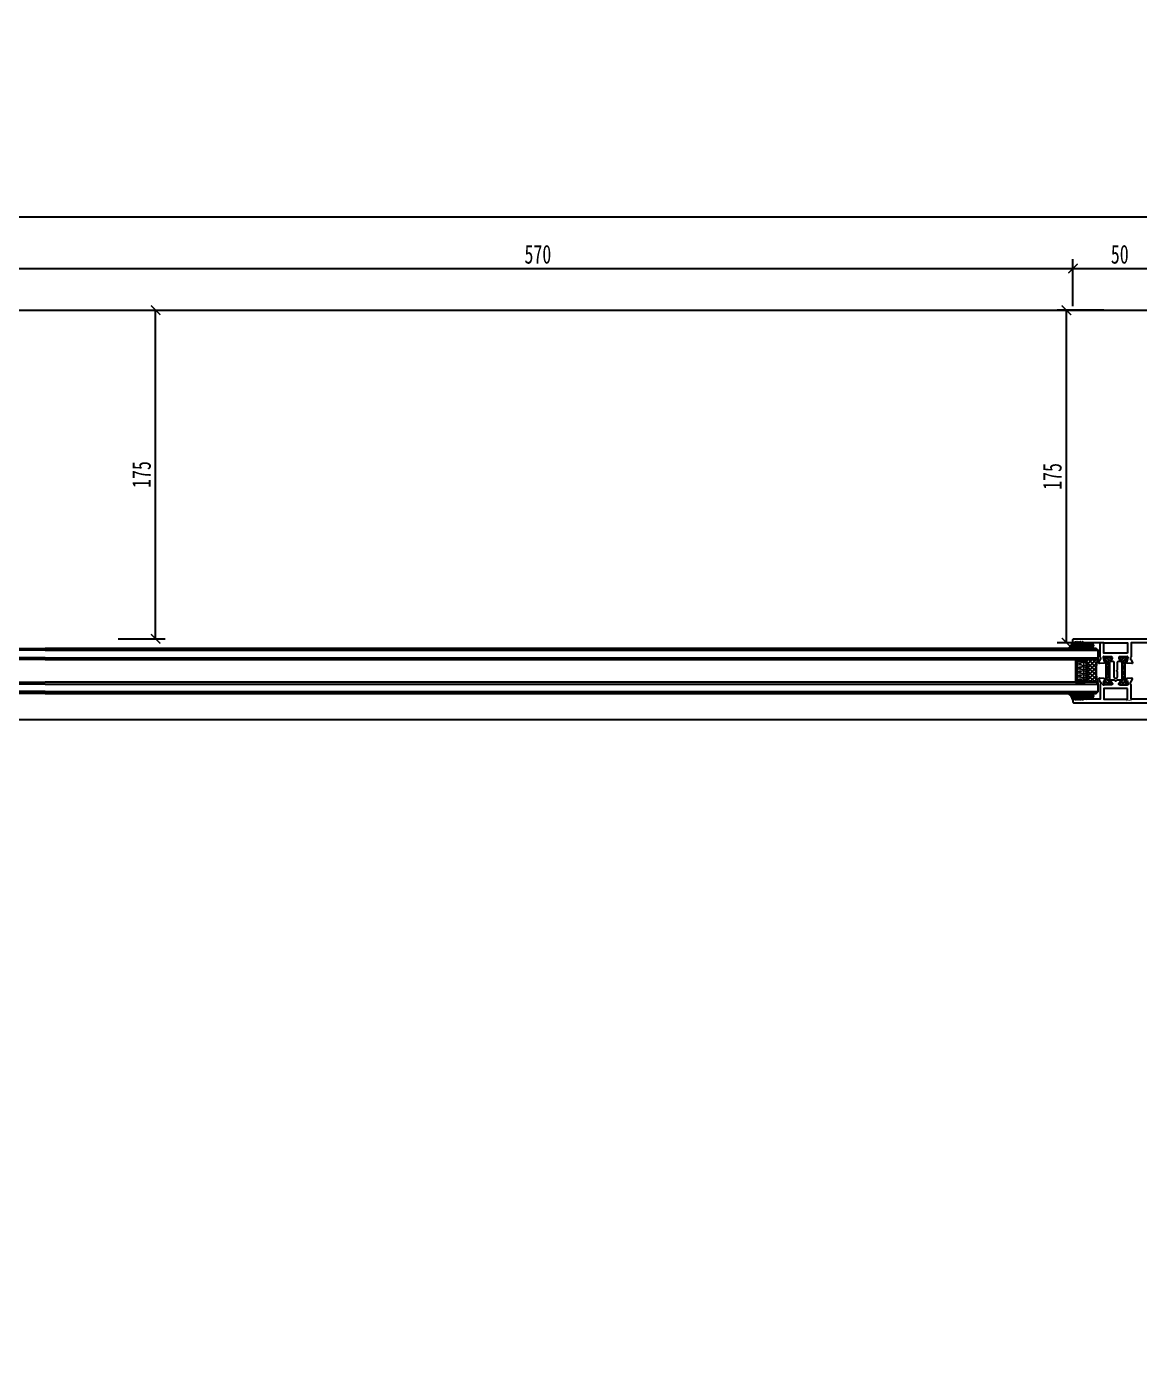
# Model space of a CAD drawing. Header units: millimetres. Extents: x 51249 to 2766742, y -599687 to -1280.
# Drawn here: x 86647 to 87240, y -122276 to -121568 of the extents above; entities that cross this region are included whole.
import ezdxf
from ezdxf.enums import TextEntityAlignment as Align

# ---------------------------------------------------------------- set-up
doc = ezdxf.new("R2010")
doc.units = ezdxf.units.MM
doc.header["$LTSCALE"] = 10
doc.header["$PDMODE"] = 3
for name, color, linetype in [('2-NORM', 3, 'Continuous'), ('2FJ', 4, 'Continuous'), ('2MB1', 3, 'Continuous'), ('2PJ', 4, 'Continuous'), ('2TC', 8, 'Continuous'), ('2ZC', 3, 'Continuous'), ('D-Detail(节点图层)', 134, 'Continuous'), ('填充层', 8, 'Continuous'), ('文字', 2, 'Continuous'), ('看线层', 4, 'Continuous')]:
    doc.layers.add(name, color=color, linetype=linetype)
doc.styles.add('DIM', font='SimSun.ttf', dxfattribs={"width": 0.7})
doc.styles.add('kld-T', font='ros1.shx', dxfattribs={"width": 0.75, "bigfont": 'hztxt.shx'})
doc.dimstyles.new('25', dxfattribs={"dimscale": 25, "dimtxt": 2, "dimasz": 1, "dimexe": 1, "dimexo": 1, "dimgap": 0.5, "dimtad": 1, "dimdec": 0, "dimzin": 0, "dimdsep": 46, "dimtxsty": 'DIM', "dimblk": 'ARCHTICK', "dimcen": 0, "dimclrd": 5, "dimclre": 5, "dimclrt": 35, "dimadec": 0, "dimazin": 0, "dimtfac": 0.5, "dimtdec": 0, "dimtix": 1, "dimtmove": 2, "dimatfit": 2, "dimldrblk": 'A', "dimfxl": 0, "dimtolj": 1, "dimtzin": 0, "dimlwd": -1, "dimlwe": -1, "dimarcsym": 0})
doc.dimstyles.new('5', dxfattribs={"dimscale": 5, "dimtxt": 2, "dimasz": 1, "dimexe": 1, "dimexo": 1, "dimgap": 0.5, "dimtad": 1, "dimdec": 0, "dimrnd": 5, "dimzin": 0, "dimdsep": 46, "dimtxsty": 'DIM', "dimblk": 'ARCHTICK', "dimcen": 0, "dimclrd": 5, "dimclre": 5, "dimclrt": 35, "dimadec": 0, "dimazin": 0, "dimtfac": 0.5, "dimtdec": 0, "dimtix": 1, "dimtmove": 2, "dimatfit": 2, "dimldrblk": 'A', "dimfxl": 0, "dimtolj": 1, "dimtzin": 0, "dimlwd": -1, "dimlwe": -1, "dimarcsym": 0})

# ---------------------------------------------------------------- blocks, each defined once
blk = doc.blocks.new('ZKB6+12+62')
at = {"layer": '填充层', "ltscale": 3}
h = blk.add_hatch(dxfattribs=at)
h.set_pattern_fill('ANSI37', color=256, scale=12, style=0)
h.set_pattern_definition([(315, (-165.7339, 7986.186), (1.06066017, 1.06066017), []), (45, (-165.7339, 7986.186), (-1.06066017, 1.06066017), [])])
edge = h.paths.add_edge_path()
edge.add_arc((-16.75, 8.21), 25, 166.1106, 193.88368, ccw=False)
edge.add_line((-41.01, 14.21), (-48.65, 14.21))
edge.add_line((-48.65, 14.21), (-47.15, 12.71))
edge.add_line((-47.15, 12.71), (-47.15, 3.71))
edge.add_line((-47.15, 3.71), (-48.65, 2.21))
edge.add_line((-48.65, 2.21), (-41.02, 2.21))
at = {"layer": '填充层'}
h = blk.add_hatch(dxfattribs=at)
h.set_pattern_fill('HEX', color=256, scale=5, style=0)
h.set_pattern_definition([(180, (167680.854, 413933.6089), (0, 1.082531755), [0.625, -1.25]), (60, (167680.854, 413933.6089), (0.9375000002, -0.5412658775), [0.625, -1.25]), (120, (167680.229, 413933.6089), (0.9375000002, 0.5412658775), [0.625, -1.25])])
h.paths.add_polyline_path([(-47.95, 4.01), (-47.95, 12.41), (-48.95, 13.41), (-53.76, 13.41), (-53.76, 3.01), (-48.95, 3.01)])
at = {"layer": '2MB1', "color": 8}
for p, q in [((-77.48, 19.21), (-40.75, 19.21)), ((-77.48, 15.21), (-40.75, 15.21)), ((-77.48, 1.21), (-40.75, 1.21)), ((-77.48, -2.79), (-40.75, -2.79))]:
    blk.add_line(p, q, dxfattribs=at)
at = {"layer": '2MB1'}
for points in [[(-77.48, 14.21), (-41.75, 14.21), (-40.75, 15.21), (-40.75, 19.21), (-41.75, 20.21), (-77.48, 20.21)], [(-77.48, -3.79), (-41.75, -3.79), (-40.75, -2.79), (-40.75, 1.21), (-41.75, 2.21), (-77.48, 2.21)]]:
    blk.add_lwpolyline(points, dxfattribs=at)
at = {"layer": '看线层'}
for points in [[(-47.15, 3.71), (-47.15, 12.71), (-48.65, 14.21), (-54.56, 14.21), (-54.56, 2.21), (-48.65, 2.21)], [(-47.95, 4.01), (-47.95, 12.41), (-48.95, 13.41), (-53.76, 13.41), (-53.76, 3.01), (-48.95, 3.01)]]:
    blk.add_lwpolyline(points, close=True, dxfattribs=at)
blk.add_arc((-16.75, 8.21), 25, 163.73747, 196.25788, dxfattribs=at)
blk = doc.blocks.new('_ArchTick')
at = {"color": 0, "linetype": 'ByBlock', "const_width": 0.15}
blk.add_lwpolyline([(-0.5, -0.5), (0.5, 0.5)], dxfattribs=at)
blk = doc.blocks.new('*D693')
at = {"color": 5, "ltscale": 0.15}
for p, q in [((86634.34, -121717), (86634.34, -121692)), ((87204.34, -121717), (87204.34, -121692)), ((86634.34, -121697), (87204.34, -121697))]:
    blk.add_line(p, q, dxfattribs=at)
at = {"layer": 'Defpoints', "color": 0, "ltscale": 0.15}
for p in [(87204.34, -121697), (86634.34, -121833.56), (87204.34, -121878.41)]:
    blk.add_point(p, dxfattribs=at)
at = {"color": 5, "ltscale": 0.15, "xscale": 5, "yscale": 5, "zscale": 5, "rotation": 180}
blk.add_blockref('_ArchTick', (86634.34, -121697), dxfattribs=at)
at = {"color": 5, "ltscale": 0.15, "xscale": 5, "yscale": 5, "zscale": 5}
blk.add_blockref('_ArchTick', (87204.34, -121697), dxfattribs=at)
at = {"color": 35, "ltscale": 0.15, "insert": (86919.34, -121689.5), "char_height": 10, "attachment_point": 5, "style": 'DIM'}
blk.add_mtext('\\A1;570', dxfattribs=at)
blk = doc.blocks.new('A')
for p, q in [((-1.435, 1.148), (-1.09, 1.437)), ((-1.09, 1.437), (0, 0)), ((-1.435, 1.148), (-0.369, 0)), ((-0.369, 0), (-2.127, 0)), ((-1.435, -1.148), (-0.369, 0)), ((-1.09, -1.437), (0, 0)), ((-1.435, -1.148), (-1.09, -1.437))]:
    blk.add_line(p, q)
for points in [[(-1.435, 1.148), (-1.09, 1.437), (-0.369, 0), (0, 0)], [(-1.435, -1.148), (-1.09, -1.437), (-0.369, 0), (0, 0)]]:
    blk.add_solid(points)
blk = doc.blocks.new('*D683')
at = {"color": 5, "ltscale": 0.15}
for p, q in [((85954.33, -121689.57), (85954.33, -121664.57)), ((88554.34, -121689.57), (88554.34, -121664.57)), ((85954.33, -121669.57), (88554.34, -121669.57))]:
    blk.add_line(p, q, dxfattribs=at)
at = {"layer": 'Defpoints', "color": 0, "ltscale": 0.15}
for p in [(88554.34, -121669.57), (85954.33, -121759.88), (88554.34, -121759.88)]:
    blk.add_point(p, dxfattribs=at)
at = {"color": 5, "ltscale": 0.15, "xscale": 5, "yscale": 5, "zscale": 5, "rotation": 180}
blk.add_blockref('_ArchTick', (85954.33, -121669.57), dxfattribs=at)
at = {"color": 5, "ltscale": 0.15, "xscale": 5, "yscale": 5, "zscale": 5}
blk.add_blockref('_ArchTick', (88554.34, -121669.57), dxfattribs=at)
at = {"color": 35, "ltscale": 0.15, "insert": (87254.34, -121662.07), "char_height": 10, "attachment_point": 5, "style": 'DIM'}
blk.add_mtext('\\A1;2600', dxfattribs=at)
blk = doc.blocks.new('*D684')
at = {"color": 5, "ltscale": 0.15}
for p, q in [((87204.34, -121717), (87204.34, -121692)), ((87254.24, -121717), (87254.24, -121692)), ((87204.34, -121697), (87254.24, -121697))]:
    blk.add_line(p, q, dxfattribs=at)
at = {"layer": 'Defpoints', "color": 0, "ltscale": 0.15}
for p in [(87254.24, -121697), (87204.34, -121831.56), (87254.24, -121833.56)]:
    blk.add_point(p, dxfattribs=at)
at = {"color": 5, "ltscale": 0.15, "xscale": 5, "yscale": 5, "zscale": 5, "rotation": 180}
blk.add_blockref('_ArchTick', (87204.34, -121697), dxfattribs=at)
at = {"color": 5, "ltscale": 0.15, "xscale": 5, "yscale": 5, "zscale": 5}
blk.add_blockref('_ArchTick', (87254.24, -121697), dxfattribs=at)
at = {"color": 35, "ltscale": 0.15, "insert": (87229.29, -121689.5), "char_height": 10, "attachment_point": 5, "style": 'DIM'}
blk.add_mtext('\\A1;50', dxfattribs=at)
blk = doc.blocks.new('*D701')
at = {"color": 5, "ltscale": 0.15}
for p, q in [((86695.72, -121719.24), (86720.72, -121719.24)), ((86715.72, -121894.22), (86715.72, -121719.24)), ((86695.72, -121894.22), (86720.72, -121894.22))]:
    blk.add_line(p, q, dxfattribs=at)
at = {"layer": 'Defpoints', "color": 0, "ltscale": 0.15}
for p in [(86630.42, -121719.24), (86715.72, -121719.24), (86630.42, -121894.22)]:
    blk.add_point(p, dxfattribs=at)
at = {"color": 5, "ltscale": 0.15, "xscale": 5, "yscale": 5, "zscale": 5}
for p, rotation in [((86715.72, -121719.24), 90), ((86715.72, -121894.22), 270)]:
    blk.add_blockref('_ArchTick', p, dxfattribs=dict(at, rotation=rotation))
at = {"color": 35, "ltscale": 0.15, "insert": (86708.22, -121806.73), "char_height": 10, "attachment_point": 5, "rotation": 90, "style": 'DIM'}
blk.add_mtext('\\A1;175', dxfattribs=at)
blk = doc.blocks.new('*D702')
at = {"color": 5, "ltscale": 0.15}
for p, q in [((87220.87, -121719.24), (87195.87, -121719.24)), ((87200.87, -121896.24), (87200.87, -121719.24)), ((87220.87, -121896.24), (87195.87, -121896.24))]:
    blk.add_line(p, q, dxfattribs=at)
at = {"layer": 'Defpoints', "color": 0, "ltscale": 0.15}
for p in [(87200.87, -121719.24), (87227.09, -121719.24), (87227.09, -121896.24)]:
    blk.add_point(p, dxfattribs=at)
at = {"color": 5, "ltscale": 0.15, "xscale": 5, "yscale": 5, "zscale": 5}
for p, rotation in [((87200.87, -121719.24), 90), ((87200.87, -121896.24), 270)]:
    blk.add_blockref('_ArchTick', p, dxfattribs=dict(at, rotation=rotation))
at = {"color": 35, "ltscale": 0.15, "insert": (87193.37, -121807.74), "char_height": 10, "attachment_point": 5, "rotation": 90, "style": 'DIM'}
blk.add_mtext('\\A1;175', dxfattribs=at)
blk = doc.blocks.new('*D1063')
at = {"layer": 'D-Detail(节点图层)', "color": 5, "ltscale": 0.15}
for p, q in [((2766616.97, -121582.06), (2766741.97, -121582.06)), ((2766716.97, -121582.06), (2766716.97, -599673.13)), ((2766698.33, -599673.13), (2766741.97, -599673.13))]:
    blk.add_line(p, q, dxfattribs=at)
at = {"layer": 'Defpoints', "color": 0, "ltscale": 0.15}
for p in [(55453.76, -121582.06), (2766673.33, -599673.13), (2766716.97, -599673.13)]:
    blk.add_point(p, dxfattribs=at)
at = {"layer": 'D-Detail(节点图层)', "color": 5, "ltscale": 0.15, "xscale": 25, "yscale": 25, "zscale": 25}
for p, rotation in [((2766716.97, -121582.06), 90), ((2766716.97, -599673.13), 270)]:
    blk.add_blockref('_ArchTick', p, dxfattribs=dict(at, rotation=rotation))
at = {"layer": 'D-Detail(节点图层)', "color": 35, "ltscale": 0.15, "insert": (2766679.47, -360627.6), "char_height": 50, "attachment_point": 5, "rotation": 90, "style": 'DIM'}
blk.add_mtext('\\A1;478091', dxfattribs=at)

msp = doc.modelspace()

# ---------------------------------------------------------------- hatches: boundary and pattern name
at = {"layer": '2TC'}
h = msp.add_hatch(dxfattribs=at)
h.set_pattern_fill('ANSI36', color=256, scale=5, angle=180, style=0)
h.set_pattern_definition([(225, (100954.6431, -115422.0049), (-0.331456304, -1.21533978), [1.5625, -0.3125, 0, -0.3125])])
edge = h.paths.add_edge_path()
edge.add_line((87201.88, -121899.27), (87211.8, -121899.27))
edge.add_ellipse((87211.8, -121897.77), major_axis=(-3.6, 0), ratio=0.416362, start_angle=269.99998, end_angle=450, ccw=False)
edge.add_line((87211.8, -121896.27), (87210.84, -121896.27))
edge.add_line((87210.84, -121896.27), (87210.13, -121895.89))
edge.add_arc((87210.04, -121896.07), 0.2, 421.92751, 540)
edge.add_arc((87209.64, -121896.07), 0.2, 228.18969, 360, ccw=False)
edge.add_line((87209.5, -121896.21), (87209.17, -121895.92))
edge.add_arc((87209.04, -121896.07), 0.2, 408.18969, 540)
edge.add_arc((87208.64, -121896.07), 0.2, 228.18969, 360, ccw=False)
edge.add_line((87208.5, -121896.21), (87208.17, -121895.92))
edge.add_arc((87208.04, -121896.07), 0.2, 408.18969, 540)
edge.add_arc((87207.64, -121896.07), 0.2, 228.18969, 360, ccw=False)
edge.add_line((87207.5, -121896.21), (87207.17, -121895.92))
edge.add_arc((87207.04, -121896.07), 0.2, 408.18969, 540)
edge.add_arc((87206.64, -121896.07), 0.2, 228.18969, 360, ccw=False)
edge.add_line((87206.5, -121896.21), (87206.17, -121895.92))
edge.add_arc((87206.04, -121896.07), 0.2, 408.18969, 540)
edge.add_arc((87205.64, -121896.07), 0.2, 270, 360, ccw=False)
edge.add_line((87205.64, -121896.27), (87205.34, -121896.27))
edge.add_arc((87205.34, -121895.77), 0.5, 180, 270, ccw=False)
edge.add_arc((87194.98, -121890.45), 11.19, 308.05738, 331.65777, ccw=False)
h = msp.add_hatch(dxfattribs=at)
h.set_pattern_fill('玻璃5', color=256, scale=5, angle=180, style=0)
h.set_pattern_definition([(180, (100954.6431, -115422.0049), (-0.9375, -0.541265875), [0.625, -1.25]), (300, (100954.6431, -115422.0049), (0.937499998, -0.541265879), [0.625, -1.25]), (240, (100954.6431, -115422.0049), (-2e-09, -1.082531754), [-1.25, 0.625])])
edge = h.paths.add_edge_path()
edge.add_ellipse((87211.8, -121897.77), major_axis=(-3.6, 0), ratio=0.416362, start_angle=0, end_angle=360)
h = msp.add_hatch(dxfattribs=at)
h.set_pattern_fill('AR-HBONE', color=256, scale=0.01, angle=-90, style=0)
h.set_pattern_definition([(45, (80912.2399, -127525.7237), (1.43684098, 8e-16), [3.048, -1.016]), (315, (80912.9583, -127525.0052), (1.43684098, 8e-16), [3.048, -1.016])])
edge = h.paths.add_edge_path()
edge.add_arc((87220.8, -121907.01), 1.2, 359.99994, 390.04785)
edge.add_line((87221.84, -121906.41), (87221.39, -121905.64))
edge.add_line((87221.39, -121905.64), (87220.83, -121904.66))
edge.add_arc((87221.01, -121904.55), 0.21, 180.00041, 209.90513, ccw=False)
edge.add_line((87220.8, -121904.55), (87220.8, -121904.24))
edge.add_arc((87221.2, -121904.24), 0.4, 90, 180, ccw=False)
edge.add_line((87221.2, -121903.84), (87224.6, -121903.84))
edge.add_arc((87224.6, -121904.24), 0.4, 0, 90, ccw=False)
edge.add_line((87225, -121904.24), (87225, -121904.55))
edge.add_arc((87224.79, -121904.55), 0.21, -29.90455, 0.00003, ccw=False)
edge.add_line((87224.97, -121904.66), (87224.4, -121905.64))
edge.add_line((87224.4, -121905.64), (87223.96, -121906.41))
edge.add_arc((87225, -121907.01), 1.2, 149.95205, 179.99998)
edge.add_line((87223.8, -121907.01), (87223.8, -121911.24))
edge.add_line((87223.8, -121911.24), (87223.8, -121915.47))
edge.add_arc((87225, -121915.47), 1.2, 180.00007, 210.04795)
edge.add_line((87223.96, -121916.07), (87224.4, -121916.84))
edge.add_line((87224.4, -121916.84), (87224.97, -121917.82))
edge.add_arc((87224.79, -121917.93), 0.21, -0.00028, 29.90453, ccw=False)
edge.add_line((87225, -121917.93), (87225, -121918.24))
edge.add_arc((87224.6, -121918.24), 0.4, -90, 0, ccw=False)
edge.add_line((87224.6, -121918.64), (87221.2, -121918.64))
edge.add_arc((87221.2, -121918.24), 0.4, 180, 270, ccw=False)
edge.add_line((87220.8, -121918.24), (87220.8, -121917.93))
edge.add_arc((87221.01, -121917.93), 0.21, 150.09489, 179.99984, ccw=False)
edge.add_line((87220.83, -121917.82), (87221.39, -121916.84))
edge.add_line((87221.39, -121916.84), (87221.84, -121916.07))
edge.add_arc((87220.8, -121915.47), 1.2, 329.95215, 360.00001)
edge.add_line((87222, -121915.47), (87222, -121911.24))
edge.add_line((87222, -121911.24), (87222, -121907.01))
h = msp.add_hatch(dxfattribs=at)
h.set_pattern_fill('AR-HBONE', color=256, scale=0.01, angle=-90, style=0)
h.set_pattern_definition([(135, (81245.0246, -127525.7237), (-1.43684098, 5e-17), [3.048, -1.016]), (225, (81244.3062, -127525.0052), (-1.43684098, 5e-17), [3.048, -1.016])])
edge = h.paths.add_edge_path()
edge.add_arc((87233.37, -121907.01), 1.2, 149.95215, 180.00006, ccw=False)
edge.add_line((87232.33, -121906.41), (87232.78, -121905.64))
edge.add_line((87232.78, -121905.64), (87233.35, -121904.66))
edge.add_arc((87233.16, -121904.55), 0.21, 330.09487, 359.99959)
edge.add_line((87233.37, -121904.55), (87233.37, -121904.24))
edge.add_arc((87232.97, -121904.24), 0.4, 0, 90)
edge.add_line((87232.97, -121903.84), (87229.57, -121903.84))
edge.add_arc((87229.57, -121904.24), 0.4, 90, 180)
edge.add_line((87229.17, -121904.24), (87229.17, -121904.55))
edge.add_arc((87229.38, -121904.55), 0.21, 179.99997, 209.90455)
edge.add_line((87229.2, -121904.66), (87229.77, -121905.64))
edge.add_line((87229.77, -121905.64), (87230.21, -121906.41))
edge.add_arc((87229.17, -121907.01), 1.2, 0.00002, 30.04795, ccw=False)
edge.add_line((87230.37, -121907.01), (87230.37, -121911.24))
edge.add_line((87230.37, -121911.24), (87230.37, -121915.47))
edge.add_arc((87229.17, -121915.47), 1.2, 329.95205, 359.99993, ccw=False)
edge.add_line((87230.21, -121916.07), (87229.77, -121916.84))
edge.add_line((87229.77, -121916.84), (87229.2, -121917.82))
edge.add_arc((87229.38, -121917.93), 0.21, 150.09547, 180.00028)
edge.add_line((87229.17, -121917.93), (87229.17, -121918.24))
edge.add_arc((87229.57, -121918.24), 0.4, 180, 270)
edge.add_line((87229.57, -121918.64), (87232.97, -121918.64))
edge.add_arc((87232.97, -121918.24), 0.4, 270, 360)
edge.add_line((87233.37, -121918.24), (87233.37, -121917.93))
edge.add_arc((87233.16, -121917.93), 0.21, 0.00016, 29.90511)
edge.add_line((87233.35, -121917.82), (87232.78, -121916.84))
edge.add_line((87232.78, -121916.84), (87232.33, -121916.07))
edge.add_arc((87233.37, -121915.47), 1.2, 179.99999, 210.04785, ccw=False)
edge.add_line((87232.17, -121915.47), (87232.17, -121911.24))
edge.add_line((87232.17, -121911.24), (87232.17, -121907.01))
h = msp.add_hatch(dxfattribs=at)
h.set_pattern_fill('ANSI36', color=256, scale=5, style=0)
h.set_pattern_definition([(135, (100954.6431, -128400.5269), (-0.331456304, 1.21533978), [1.5625, -0.3125, 0, -0.3125])])
edge = h.paths.add_edge_path()
edge.add_line((87201.88, -121923.27), (87211.8, -121923.27))
edge.add_ellipse((87211.8, -121924.77), major_axis=(-3.6, 0), ratio=0.416362, start_angle=-90, end_angle=90.00002)
edge.add_line((87211.8, -121926.27), (87210.84, -121926.27))
edge.add_line((87210.84, -121926.27), (87210.13, -121926.64))
edge.add_arc((87210.04, -121926.47), 0.2, 180, 298.07249, ccw=False)
edge.add_arc((87209.64, -121926.47), 0.2, 360, 491.81031)
edge.add_line((87209.5, -121926.32), (87209.17, -121926.61))
edge.add_arc((87209.04, -121926.47), 0.2, 180, 311.81031, ccw=False)
edge.add_arc((87208.64, -121926.47), 0.2, 360, 491.81031)
edge.add_line((87208.5, -121926.32), (87208.17, -121926.61))
edge.add_arc((87208.04, -121926.47), 0.2, 180, 311.81031, ccw=False)
edge.add_arc((87207.64, -121926.47), 0.2, 360, 491.81031)
edge.add_line((87207.5, -121926.32), (87207.17, -121926.61))
edge.add_arc((87207.04, -121926.47), 0.2, 180, 311.81031, ccw=False)
edge.add_arc((87206.64, -121926.47), 0.2, 360, 491.81031)
edge.add_line((87206.5, -121926.32), (87206.17, -121926.61))
edge.add_arc((87206.04, -121926.47), 0.2, 180, 311.81031, ccw=False)
edge.add_arc((87205.64, -121926.47), 0.2, 360, 450)
edge.add_line((87205.64, -121926.27), (87205.34, -121926.27))
edge.add_arc((87205.34, -121926.77), 0.5, 450, 540)
edge.add_arc((87194.98, -121932.08), 11.19, 388.34223, 411.94262)
h = msp.add_hatch(dxfattribs=at)
h.set_pattern_fill('玻璃5', color=256, scale=5, style=0)
h.set_pattern_definition([(180, (100954.6431, -128400.5269), (-0.9375, 0.541265875), [0.625, -1.25]), (60, (100954.6431, -128400.5269), (0.937499998, 0.541265879), [0.625, -1.25]), (120, (100954.6431, -128400.5269), (-2e-09, 1.082531754), [-1.25, 0.625])])
edge = h.paths.add_edge_path()
edge.add_ellipse((87211.8, -121924.77), major_axis=(-3.6, 0), ratio=0.416362, start_angle=0, end_angle=360, ccw=False)
at = {"layer": '填充层', "ltscale": 3}
h = msp.add_hatch(dxfattribs=at)
h.set_pattern_fill('ANSI37', color=256, scale=12, style=0)
h.set_pattern_definition([(315, (87093.7443, -113933.294), (1.06066017, 1.06066017), []), (45, (87093.7443, -113933.294), (-1.06066017, 1.06066017), [])])
edge = h.paths.add_edge_path()
edge.add_arc((87241.72, -121911.27), 25, 166.1105, 193.88359)
edge.add_line((87217.45, -121917.27), (87210.82, -121917.27))
edge.add_line((87210.82, -121917.27), (87212.32, -121915.77))
edge.add_line((87212.32, -121915.77), (87212.32, -121906.77))
edge.add_line((87212.32, -121906.77), (87210.82, -121905.27))
edge.add_line((87210.82, -121905.27), (87217.45, -121905.27))
at = {"layer": '填充层'}
h = msp.add_hatch(dxfattribs=at)
h.set_pattern_fill('HEX', color=256, scale=5, style=0)
h.set_pattern_definition([(180, (254940.3321, 292014.1288), (0, 1.082531755), [0.625, -1.25]), (60, (254940.3321, 292014.1288), (0.9375000002, -0.5412658775), [0.625, -1.25]), (120, (254939.7071, 292014.1288), (0.9375000002, 0.5412658775), [0.625, -1.25])])
h.paths.add_polyline_path([(87211.52, -121915.47), (87211.52, -121907.07), (87210.52, -121906.07), (87206.43, -121906.07), (87206.43, -121916.47), (87210.52, -121916.47)])

# ---------------------------------------------------------------- linework, layer by layer
at = {"layer": '2-NORM', "color": 134}
for p, q in [((85954.33, -121719.24), (88554.34, -121719.24)), ((85950.55, -121937.19), (88555.34, -121937.19))]:
    msp.add_line(p, q, dxfattribs=at)
at = {"layer": '2FJ'}
for points in [[(87222, -121907.01, 0.131865), (87221.84, -121906.41), (87221.39, -121905.64), (87220.83, -121904.66, -0.13123), (87220.8, -121904.55), (87220.8, -121904.24, -0.414214), (87221.2, -121903.84), (87224.6, -121903.84, -0.414214), (87225, -121904.24), (87225, -121904.55, -0.131229), (87224.97, -121904.66), (87224.4, -121905.64), (87223.96, -121906.41, 0.131865), (87223.8, -121907.01), (87223.8, -121911.24), (87223.8, -121915.47, 0.131865), (87223.96, -121916.07), (87224.4, -121916.84), (87224.97, -121917.82, -0.13123), (87225, -121917.93), (87225, -121918.24, -0.414214), (87224.6, -121918.64), (87221.2, -121918.64, -0.414214), (87220.8, -121918.24), (87220.8, -121917.93, -0.131231), (87220.83, -121917.82), (87221.39, -121916.84), (87221.84, -121916.07, 0.131865), (87222, -121915.47), (87222, -121911.24)], [(87232.17, -121907.01, -0.131865), (87232.33, -121906.41), (87232.78, -121905.64), (87233.35, -121904.66, 0.13123), (87233.37, -121904.55), (87233.37, -121904.24, 0.414214), (87232.97, -121903.84), (87229.57, -121903.84, 0.414214), (87229.17, -121904.24), (87229.17, -121904.55, 0.131229), (87229.2, -121904.66), (87229.77, -121905.64), (87230.21, -121906.41, -0.131865), (87230.37, -121907.01), (87230.37, -121911.24), (87230.37, -121915.47, -0.131865), (87230.21, -121916.07), (87229.77, -121916.84), (87229.2, -121917.82, 0.13123), (87229.17, -121917.93), (87229.17, -121918.24, 0.414214), (87229.57, -121918.64), (87232.97, -121918.64, 0.414214), (87233.37, -121918.24), (87233.37, -121917.93, 0.131231), (87233.35, -121917.82), (87232.78, -121916.84), (87232.33, -121916.07, -0.131865), (87232.17, -121915.47), (87232.17, -121911.24)]]:
    msp.add_lwpolyline(points, format="xyb", close=True, dxfattribs=at)
at = {"layer": '2MB1', "color": 8}
for p, q in [((86656.87, -121900.27), (87217.72, -121900.27)), ((86656.87, -121904.27), (87217.72, -121904.27)), ((86656.87, -121918.27), (87217.72, -121918.27)), ((86656.87, -121922.27), (87217.72, -121922.27))]:
    msp.add_line(p, q, dxfattribs=at)
at = {"layer": '2MB1'}
for points in [[(86656.87, -121905.27), (87216.72, -121905.27), (87217.72, -121904.27), (87217.72, -121900.27), (87216.72, -121899.27), (86656.87, -121899.27)], [(86656.87, -121923.27), (87216.72, -121923.27), (87217.72, -121922.27), (87217.72, -121918.27), (87216.72, -121917.27), (86656.87, -121917.27)]]:
    msp.add_lwpolyline(points, dxfattribs=at)
at = {"layer": '2PJ'}
for centre, start, end in [((87199.06, -121894.68), 301.62533, 348.35314), ((87199.06, -121927.85), 11.64686, 58.37467)]:
    msp.add_arc(centre, 5.39, start, end, dxfattribs=at)
msp.add_ellipse((87211.8, -121897.77), major_axis=(-3.6, 0), ratio=0.416362, dxfattribs=at)
at = {"layer": '2PJ', "extrusion": (0, 0, -1)}
msp.add_ellipse((87211.8, -121924.77), major_axis=(-3.6, 0), ratio=0.416362, dxfattribs=at)
at = {"layer": '2ZC'}
for points in [[(87245.97, -121896.24), (87235.34, -121896.24), (87235.34, -121903.72, -0.227735), (87235.22, -121903.95, 0.227735), (87235.04, -121904.34), (87235.04, -121905.04, 0.414214), (87235.34, -121905.34), (87235.44, -121905.34), (87236.02, -121906.94, -0.548619), (87235.71, -121907.34), (87233.13, -121907.11), (87232.69, -121906.68, -0.57735), (87232.78, -121906.35), (87233.17, -121906.24), (87233.74, -121904.14), (87233.74, -121903.94, 0.843039), (87233.15, -121903.84), (87229.14, -121903.84, 0.414214), (87228.84, -121904.14), (87228.84, -121904.45), (87229.81, -121906.04, -0.585524), (87229.64, -121906.34), (87228.39, -121906.34, 0.414214), (87227.89, -121906.84), (87227.89, -121910.94), (87227.59, -121911.24), (87227.89, -121911.54), (87227.89, -121914.49, -1), (87226.29, -121914.49), (87226.29, -121906.84, 0.414214), (87225.79, -121906.34), (87224.54, -121906.34, -0.585524), (87224.37, -121906.04), (87225.34, -121904.45), (87225.34, -121904.14, 0.414214), (87225.04, -121903.84), (87221.02, -121903.84, 0.843039), (87220.44, -121903.94), (87220.44, -121904.14), (87221, -121906.24), (87221.39, -121906.35, -0.57735), (87221.48, -121906.68), (87221.05, -121907.11), (87218.46, -121907.34, -0.548619), (87218.15, -121906.94), (87218.74, -121905.34), (87218.84, -121905.34, 0.414214), (87219.14, -121905.04), (87219.14, -121904.34, 0.227735), (87218.95, -121903.95, -0.227735), (87218.84, -121903.72), (87218.84, -121896.24), (87210.34, -121896.24), (87209.63, -121895.86, 0.56619), (87209.34, -121896.04, -0.648232), (87209, -121896.19), (87208.67, -121895.89, 0.648232), (87208.34, -121896.04, -0.648232), (87208, -121896.19), (87207.67, -121895.89, 0.648232), (87207.34, -121896.04, -0.648232), (87207, -121896.19), (87206.67, -121895.89, 0.648232), (87206.34, -121896.04, -0.648232), (87206, -121896.19), (87205.67, -121895.89, 0.648232), (87205.34, -121896.04, -0.414214), (87205.14, -121896.24), (87204.84, -121896.24, -0.414214), (87204.34, -121895.74), (87204.34, -121894.74, -0.414214), (87204.84, -121894.24), (87254.97, -121894.24, -0.414214)], [(87245.97, -121926.24), (87235.34, -121926.24), (87235.34, -121918.77, 0.227735), (87235.22, -121918.53, -0.227735), (87235.04, -121918.14), (87235.04, -121917.44, -0.414214), (87235.34, -121917.14), (87235.44, -121917.14), (87236.02, -121915.54, 0.548619), (87235.71, -121915.14), (87233.13, -121915.37), (87232.69, -121915.8, 0.57735), (87232.78, -121916.13), (87233.17, -121916.24), (87233.74, -121918.34), (87233.74, -121918.54, -0.843039), (87233.15, -121918.64), (87229.14, -121918.64, -0.414214), (87228.84, -121918.34), (87228.84, -121918.04), (87229.81, -121916.45, 0.585524), (87229.64, -121916.14), (87228.21, -121916.14, 0.261413), (87227.36, -121916.62), (87227.34, -121916.64, -0.561174), (87226.83, -121916.64), (87226.82, -121916.62, 0.261413), (87225.96, -121916.14), (87224.54, -121916.14, 0.585524), (87224.37, -121916.45), (87225.34, -121918.04), (87225.34, -121918.34, -0.414214), (87225.04, -121918.64), (87221.02, -121918.64, -0.843039), (87220.44, -121918.54), (87220.44, -121918.34), (87221, -121916.24), (87221.39, -121916.13, 0.57735), (87221.48, -121915.8), (87221.05, -121915.37), (87218.46, -121915.14, 0.548619), (87218.15, -121915.54), (87218.74, -121917.14), (87218.84, -121917.14, -0.414214), (87219.14, -121917.44), (87219.14, -121918.14, -0.227735), (87218.95, -121918.53, 0.227735), (87218.84, -121918.77), (87218.84, -121926.24), (87210.34, -121926.24), (87209.63, -121926.62, -0.56619), (87209.34, -121926.44, 0.648232), (87209, -121926.29), (87208.67, -121926.59, -0.648232), (87208.34, -121926.44, 0.648232), (87208, -121926.29), (87207.67, -121926.59, -0.648232), (87207.34, -121926.44, 0.648232), (87207, -121926.29), (87206.67, -121926.59, -0.648232), (87206.34, -121926.44, 0.648232), (87206, -121926.29), (87205.67, -121926.59, -0.648232), (87205.34, -121926.44, 0.414214), (87205.14, -121926.24), (87204.84, -121926.24, 0.414214), (87204.34, -121926.74), (87204.34, -121927.74, 0.414214), (87204.84, -121928.24), (87254.97, -121928.24, 0.414214)]]:
    msp.add_lwpolyline(points, format="xyb", dxfattribs=at)
for points in [[(87233.34, -121901.84), (87220.84, -121901.84), (87220.84, -121896.24), (87233.34, -121896.24)], [(87233.34, -121920.64), (87220.84, -121920.64), (87220.84, -121926.24), (87233.34, -121926.24)]]:
    msp.add_lwpolyline(points, close=True, dxfattribs=at)
at = {"layer": '看线层'}
for points in [[(87212.32, -121915.77), (87212.32, -121906.77), (87210.82, -121905.27), (87205.63, -121905.27), (87205.63, -121917.27), (87210.82, -121917.27)], [(87211.52, -121915.47), (87211.52, -121907.07), (87210.52, -121906.07), (87206.43, -121906.07), (87206.43, -121916.47), (87210.52, -121916.47)]]:
    msp.add_lwpolyline(points, close=True, dxfattribs=at)
msp.add_arc((87241.72, -121911.27), 25, 163.73747, 196.25788, dxfattribs=at)

# ---------------------------------------------------------------- block references
at = {"layer": '填充层', "xscale": -1}
msp.add_blockref('ZKB6+12+62', (86579.39, -121919.48), dxfattribs=at)

# ---------------------------------------------------------------- texts
at = {"layer": '文字', "style": 'kld-T', "width": 0.75}
msp.add_text('DH9008', height=0.96, dxfattribs=at).set_placement((87232.16, -121927.07), align=Align.MIDDLE_LEFT)

# ---------------------------------------------------------------- dimensions: what is measured, and where the dimension line sits
at = {"color": 2, "ltscale": 0.15}
for base, p1, p2, picture, middle in [((88554.34, -121669.57), (85954.33, -121759.88), (88554.34, -121759.88), '*D683', (87254.34, -121662.07)), ((87204.34, -121697), (86634.34, -121833.56), (87204.34, -121878.41), '*D693', (86919.34, -121689.5)), ((87254.24, -121697), (87204.34, -121831.56), (87254.24, -121833.56), '*D684', (87229.29, -121689.5))]:
    dim = msp.add_linear_dim(base=base, p1=p1, p2=p2, dimstyle='5', dxfattribs=at)
    dim.commit()
    dim.dimension.update_dxf_attribs({"geometry": picture, "text_midpoint": middle})
for base, p1, p2, picture, middle in [((86715.72, -121719.24), (86630.42, -121894.22), (86630.42, -121719.24), '*D701', (86708.22, -121806.73)), ((87200.87, -121719.24), (87227.09, -121896.24), (87227.09, -121719.24), '*D702', (87193.37, -121807.74))]:
    dim = msp.add_linear_dim(base=base, p1=p1, p2=p2, angle=90, dimstyle='5', dxfattribs=at)
    dim.commit()
    dim.dimension.update_dxf_attribs({"geometry": picture, "text_midpoint": middle})
at = {"layer": 'D-Detail(节点图层)', "color": 251, "ltscale": 0.15}
dim = msp.add_linear_dim(base=(2766716.97, -599673.13), p1=(55453.76, -121582.06), p2=(2766673.33, -599673.13), angle=90, dimstyle='25', dxfattribs=at)
dim.commit()
dim.dimension.update_dxf_attribs({"geometry": '*D1063', "text_midpoint": (2766679.47, -360627.6)})

doc.saveas('drawing.dxf')
